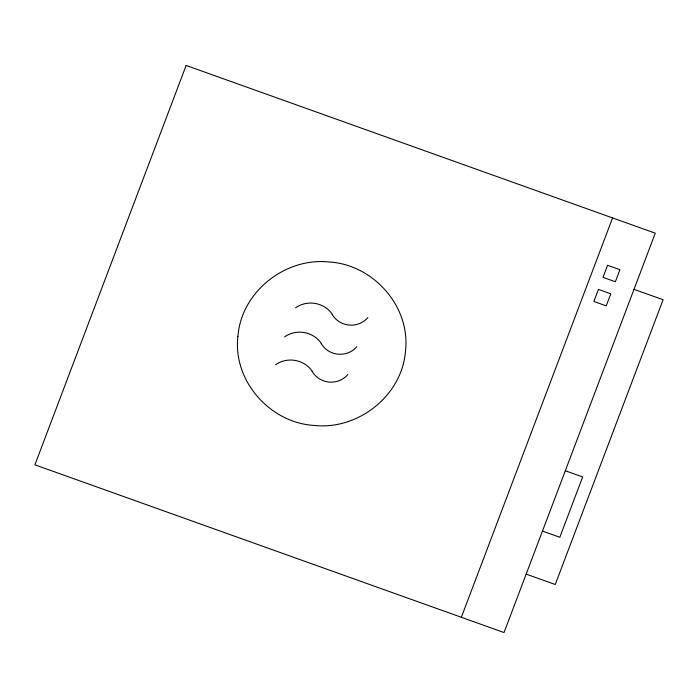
<?xml version="1.0" encoding="UTF-8"?>
<svg xmlns="http://www.w3.org/2000/svg" width="698" height="698" viewBox="0 0 698 698"><rect width="100%" height="100%" fill="white"/><g stroke="black" fill="none" stroke-linecap="round" stroke-linejoin="round"><path stroke-width="1.05" d="M461.352 617.285L612.591 217.933M634.011 289.338L663.1 299.73L555.25 584.514L526.161 574.114M565.31 470.749L582.655 476.952L559.822 537.259L542.468 531.056M356.844 346.679A21.699 20.905 5.1 0 1 321.124 343.486M284.575 336.872A25.809 24.866 5.1 0 1 321.307 343.381M347.822 374.564A21.699 20.905 5.1 0 1 312.102 371.371M275.544 364.757A25.809 24.866 5.1 0 1 312.285 371.266M367.863 317.573A21.699 20.905 5.1 0 1 332.143 314.388M295.594 307.774A25.809 24.866 5.1 0 1 332.327 314.283M237.922 336.392C232.67 380.654 269.925 422.814 313.96 425.414C357.926 430.378 402.188 395.626 405.486 351.042C410.729 306.78 373.474 264.629 329.447 262.02C285.482 257.056 241.22 291.808 237.922 336.392M186.139 65.455L34.9 464.807L504.035 632.545L655.274 233.193L186.139 65.455M598.43 289.391L593.867 301.449L606.222 305.864L610.785 293.814L598.43 289.391M607.565 265.284L603.002 277.342L615.357 281.756L619.92 269.698L607.565 265.284"/></g></svg>
